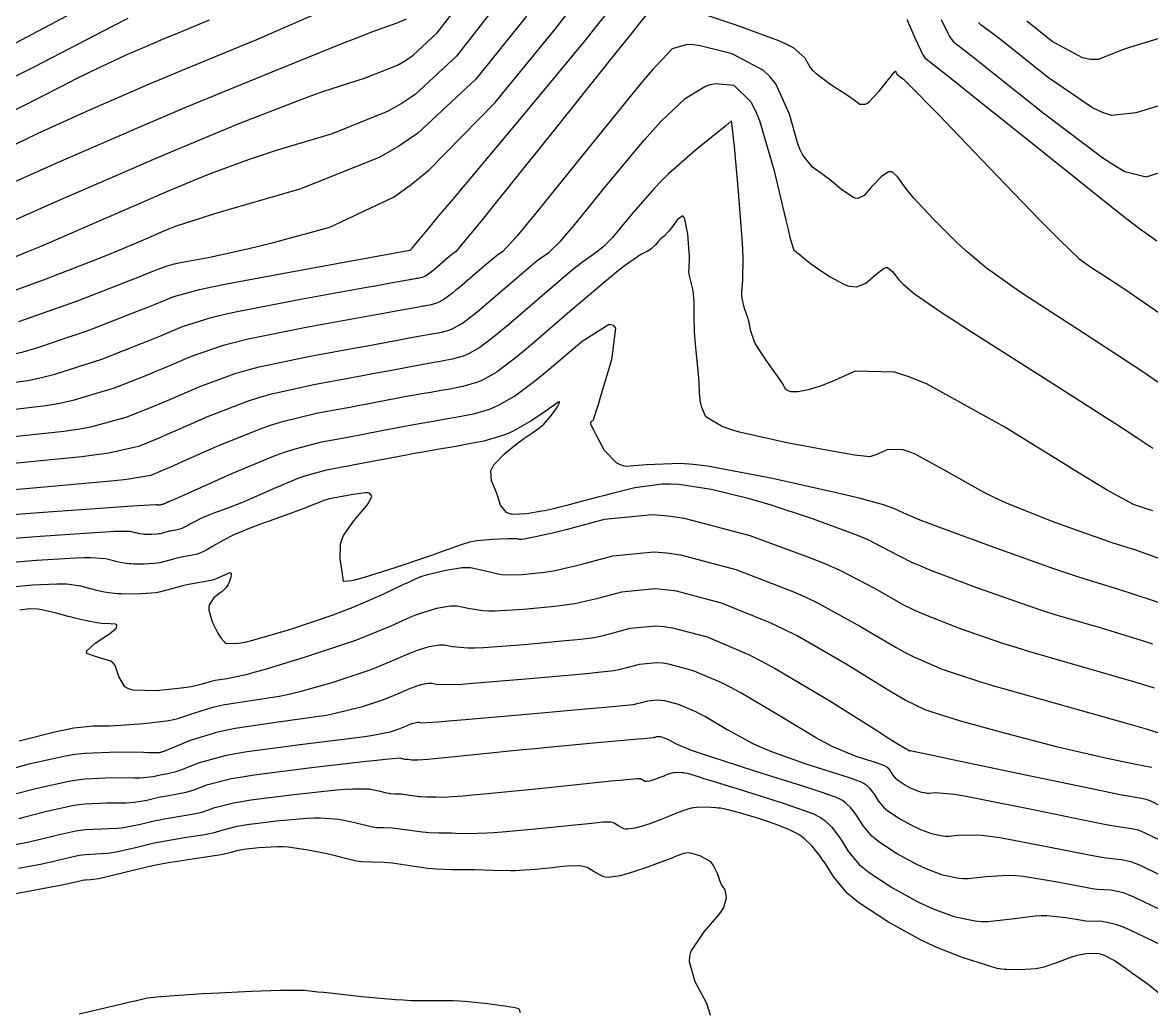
# Model space of a CAD drawing. Header units: metres. Extents: x 837476 to 838477, y 1189012 to 1191014.
# Drawn here: x 837728.9 to 837819.5, y 1190218.9 to 1190298.2 of the extents above; entities that cross this region are included whole.
import ezdxf

# ---------------------------------------------------------------- set-up
doc = ezdxf.new("R2010")
doc.units = ezdxf.units.M
doc.header["$LTSCALE"] = 0.3
doc.layers.add('COTAS 10', color=1, linetype='Continuous')
doc.layers.add('COTAS INT', color=252, linetype='Continuous')

msp = doc.modelspace()

# ---------------------------------------------------------------- linework, layer by layer
at = {"layer": 'COTAS 10'}
for points in [[(837725.296, 1190268.98), (837729.353, 1190269.531), (837730.444, 1190269.759), (837731.521, 1190270.021), (837735.296, 1190271.239), (837738.528, 1190272.514), (837739.264, 1190272.81), (837739.93, 1190273.082), (837741.759, 1190273.859), (837744.07, 1190274.572), (837745.041, 1190274.804), (837746.155, 1190275.05), (837751.37, 1190276.062), (837756.384, 1190276.966), (837757.37, 1190277.145), (837758.182, 1190277.292), (837759.664, 1190277.562), (837759.978, 1190277.622), (837760.054, 1190277.636), (837760.125, 1190277.649), (837760.341, 1190277.687), (837760.533, 1190277.719), (837760.589, 1190277.729), (837760.645, 1190277.74), (837760.858, 1190277.781), (837761.077, 1190277.844), (837761.138, 1190277.868), (837761.198, 1190277.896), (837761.414, 1190278.021), (837761.732, 1190278.263), (837761.857, 1190278.365), (837761.997, 1190278.482), (837762.634, 1190279.029), (837763.254, 1190279.559), (837763.384, 1190279.665), (837763.496, 1190279.753), (837763.748, 1190279.926), (837765.045, 1190281.462), (837765.815, 1190282.41), (837766.763, 1190283.584), (837771.672, 1190289.713), (837776.593, 1190295.874), (837777.548, 1190297.069), (837778.326, 1190298.043), (837779.666, 1190299.713)], [(837725.903, 1190281.338), (837731.449, 1190283.784), (837737.81, 1190286.562), (837739.453, 1190287.267), (837741.044, 1190287.942), (837746.364, 1190290.147), (837750.929, 1190291.931), (837752.045, 1190292.341), (837753.098, 1190292.715), (837756.364, 1190293.764), (837758.988, 1190294.815), (837759.635, 1190295.191), (837760.248, 1190295.604), (837762.177, 1190297.4), (837764.216, 1190300.038)], [(837727.497, 1190296.109), (837732.473, 1190298.76)], [(837782.855, 1190299.142), (837786.218, 1190298.027), (837789.55, 1190296.802), (837790.199, 1190296.506), (837790.73, 1190296.23), (837791.664, 1190295.392), (837792.083, 1190294.633), (837792.29, 1190294.407), (837792.537, 1190294.174), (837793.757, 1190293.273), (837795.012, 1190292.455), (837795.281, 1190292.274), (837795.516, 1190292.112), (837796.08, 1190291.691), (837796.526, 1190291.671), (837796.685, 1190291.761), (837796.861, 1190291.894), (837797.626, 1190292.721), (837798.34, 1190293.625), (837798.484, 1190293.806), (837798.603, 1190293.956), (837798.837, 1190294.249), (837798.903, 1190294.316), (837798.917, 1190294.325), (837798.928, 1190294.329), (837798.953, 1190294.309), (837798.969, 1190294.258), (837798.974, 1190294.243), (837798.98, 1190294.228), (837799.004, 1190294.171), (837799.027, 1190294.124), (837799.031, 1190294.115), (837799.035, 1190294.107), (837799.043, 1190294.095), (837799.125, 1190294.031), (837799.175, 1190293.99), (837799.238, 1190293.94), (837799.567, 1190293.677), (837800.866, 1190292.397), (837801.541, 1190291.706), (837802.353, 1190290.869), (837806.423, 1190286.63), (837810.548, 1190282.35), (837811.394, 1190281.487), (837812.112, 1190280.764), (837813.637, 1190279.318), (837814.612, 1190278.622), (837814.983, 1190278.373), (837815.397, 1190278.098), (837817.259, 1190276.902), (837820.516, 1190274.647)], [(837724.936, 1190258.521), (837730.622, 1190258.948), (837736.258, 1190259.358), (837737.338, 1190259.435), (837738.208, 1190259.496), (837739.617, 1190259.586), (837739.663, 1190259.574), (837739.676, 1190259.57), (837739.688, 1190259.567), (837739.73, 1190259.558), (837739.778, 1190259.551), (837739.794, 1190259.55), (837739.811, 1190259.549), (837739.882, 1190259.548), (837739.957, 1190259.553), (837739.976, 1190259.555), (837739.994, 1190259.558), (837740.055, 1190259.573), (837740.112, 1190259.589), (837740.128, 1190259.592), (837740.143, 1190259.596), (837740.198, 1190259.605), (837740.249, 1190259.616), (837740.262, 1190259.62), (837740.274, 1190259.624), (837740.315, 1190259.644), (837740.357, 1190259.669), (837740.385, 1190259.685), (837740.442, 1190259.716), (837740.506, 1190259.749), (837740.525, 1190259.758), (837740.544, 1190259.766), (837740.617, 1190259.796), (837740.701, 1190259.828), (837740.728, 1190259.838), (837740.757, 1190259.848), (837740.871, 1190259.889), (837741.69, 1190260.247), (837742.162, 1190260.457), (837742.742, 1190260.715), (837745.721, 1190262.048), (837749.059, 1190263.441), (837749.863, 1190263.737), (837750.617, 1190263.995), (837752.906, 1190264.6), (837754.876, 1190264.96), (837755.428, 1190265.063), (837755.983, 1190265.167), (837758.01, 1190265.555), (837759.869, 1190265.909), (837760.318, 1190265.991), (837760.739, 1190266.068), (837762.022, 1190266.29), (837763.159, 1190266.485), (837763.488, 1190266.544), (837763.823, 1190266.606), (837765.086, 1190266.848), (837766.384, 1190267.223), (837766.742, 1190267.368), (837767.099, 1190267.531), (837768.381, 1190268.271), (837769.991, 1190269.469), (837770.554, 1190269.92), (837771.168, 1190270.424), (837773.811, 1190272.678), (837775.983, 1190274.028), (837776.3, 1190273.962), (837776.495, 1190273.705), (837776.172, 1190271.189), (837775.261, 1190268.159), (837775.085, 1190267.578), (837774.942, 1190267.109), (837774.7, 1190266.345), (837774.673, 1190266.314), (837774.665, 1190266.306), (837774.657, 1190266.299), (837774.627, 1190266.278), (837774.59, 1190266.254), (837774.578, 1190266.245), (837774.565, 1190266.235), (837774.51, 1190266.191), (837774.476, 1190266.117), (837774.477, 1190266.088), (837774.481, 1190266.056), (837774.533, 1190265.909), (837774.743, 1190265.501), (837774.846, 1190265.305), (837774.97, 1190265.072), (837775.584, 1190263.926), (837776.556, 1190262.909), (837776.906, 1190262.756), (837777.291, 1190262.659), (837778.972, 1190262.775), (837781.682, 1190262.901), (837782.715, 1190262.811), (837783.87, 1190262.667), (837789.065, 1190261.694), (837794.073, 1190260.563), (837795.111, 1190260.318), (837795.997, 1190260.104), (837797.939, 1190259.58), (837798.772, 1190259.274), (837798.959, 1190259.198), (837799.128, 1190259.125), (837799.58, 1190258.893), (837800.891, 1190258.344), (837801.602, 1190258.072), (837802.463, 1190257.747), (837806.828, 1190256.141), (837811.614, 1190254.441), (837812.741, 1190254.058), (837813.783, 1190253.713), (837816.828, 1190252.782), (837819.444, 1190251.937), (837820.216, 1190251.647)], [(837728.667, 1190240.625), (837731.741, 1190241.393), (837732.423, 1190241.537), (837733.033, 1190241.652), (837734.625, 1190241.82), (837735.918, 1190241.832), (837736.338, 1190241.848), (837736.785, 1190241.87), (837738.625, 1190241.997), (837740.484, 1190242.227), (837740.943, 1190242.315), (837741.378, 1190242.413), (837742.749, 1190242.853), (837744.181, 1190243.313), (837744.654, 1190243.423), (837745.161, 1190243.527), (837747.271, 1190243.841), (837749.684, 1190244.226), (837750.382, 1190244.375), (837751.094, 1190244.541), (837753.772, 1190245.296), (837756.237, 1190246.113), (837756.813, 1190246.319), (837757.344, 1190246.516), (837758.876, 1190247.158), (837760.036, 1190247.67), (837760.332, 1190247.786), (837760.617, 1190247.891), (837761.552, 1190248.177), (837762.361, 1190248.307), (837762.566, 1190248.314), (837762.762, 1190248.307), (837763.403, 1190248.177), (837764.649, 1190248.075), (837765.226, 1190248.086), (837765.905, 1190248.114), (837769.195, 1190248.358), (837772.456, 1190248.66), (837773.115, 1190248.724), (837773.668, 1190248.78), (837774.788, 1190248.914), (837775.492, 1190249.076), (837775.783, 1190249.149), (837776.117, 1190249.235), (837777.669, 1190249.648), (837779.723, 1190249.843), (837780.373, 1190249.792), (837781.058, 1190249.695), (837783.823, 1190248.962), (837787.155, 1190247.547), (837788.197, 1190247.019), (837789.291, 1190246.432), (837793.674, 1190243.823), (837797.486, 1190241.41), (837798.22, 1190240.948), (837798.814, 1190240.575), (837799.799, 1190239.97), (837799.861, 1190239.95), (837799.873, 1190239.946), (837799.884, 1190239.943), (837799.905, 1190239.936), (837799.913, 1190239.932), (837799.915, 1190239.93), (837799.917, 1190239.929), (837799.923, 1190239.922), (837799.93, 1190239.914), (837799.932, 1190239.912), (837799.934, 1190239.909), (837799.94, 1190239.898), (837799.951, 1190239.885), (837799.961, 1190239.877), (837799.984, 1190239.862), (837800.01, 1190239.848), (837800.016, 1190239.845), (837800.023, 1190239.842), (837800.044, 1190239.834), (837800.066, 1190239.829), (837800.078, 1190239.829), (837800.102, 1190239.831), (837801.522, 1190239.54), (837802.408, 1190239.355), (837803.508, 1190239.125), (837809.263, 1190237.915), (837815.057, 1190236.709), (837816.181, 1190236.48), (837817.098, 1190236.298), (837818.675, 1190236.022), (837819.025, 1190235.95), (837819.168, 1190235.897), (837819.33, 1190235.829), (837820.084, 1190235.462)], [(837820.638, 1190219.904), (837819.211, 1190221.074), (837817.945, 1190221.957), (837817.638, 1190222.171), (837817.35, 1190222.372), (837816.465, 1190222.99), (837815.684, 1190223.401), (837815.461, 1190223.472), (837815.235, 1190223.524), (837814.394, 1190223.556), (837813.493, 1190223.392), (837813.23, 1190223.32), (837812.959, 1190223.236), (837811.931, 1190222.84), (837810.82, 1190222.464), (837810.497, 1190222.394), (837810.168, 1190222.338), (837808.925, 1190222.258), (837807.861, 1190222.282), (837807.645, 1190222.291), (837807.463, 1190222.303), (837807.091, 1190222.355), (837806.582, 1190222.525), (837806.314, 1190222.611), (837805.992, 1190222.714), (837804.37, 1190223.226), (837802.245, 1190224.04), (837801.605, 1190224.333), (837800.944, 1190224.655), (837798.368, 1190226.063), (837796.041, 1190227.591), (837795.535, 1190227.989), (837795.089, 1190228.375), (837793.982, 1190229.679), (837793.284, 1190230.809), (837793.096, 1190231.086), (837792.911, 1190231.347), (837792.266, 1190232.161), (837791.596, 1190232.8), (837791.397, 1190232.952), (837791.191, 1190233.093), (837790.396, 1190233.508), (837789.488, 1190233.858), (837789.21, 1190233.957), (837788.922, 1190234.058), (837787.785, 1190234.43), (837786.702, 1190234.762), (837786.447, 1190234.837), (837786.211, 1190234.904), (837785.519, 1190235.088), (837784.906, 1190235.205), (837784.72, 1190235.23), (837784.526, 1190235.252), (837783.764, 1190235.308), (837782.978, 1190235.282), (837782.769, 1190235.253), (837782.563, 1190235.213), (837781.85, 1190234.991), (837781.137, 1190234.702), (837780.932, 1190234.62), (837780.724, 1190234.537), (837779.942, 1190234.231), (837779.162, 1190233.946), (837778.954, 1190233.877), (837778.75, 1190233.811), (837778.045, 1190233.606), (837777.433, 1190233.523), (837777.289, 1190233.534), (837777.154, 1190233.56), (837776.759, 1190233.778), (837776.369, 1190234.018), (837776.238, 1190234.058), (837776.098, 1190234.087), (837775.507, 1190234.096), (837774.314, 1190233.974), (837773.794, 1190233.921), (837773.191, 1190233.858), (837770.328, 1190233.562), (837767.386, 1190233.287), (837766.734, 1190233.238), (837766.152, 1190233.201), (837764.639, 1190233.165), (837763.643, 1190233.196), (837763.388, 1190233.201), (837763.142, 1190233.205), (837762.328, 1190233.205), (837761.511, 1190233.232), (837761.264, 1190233.253), (837761.006, 1190233.28), (837760, 1190233.425), (837759.027, 1190233.569), (837758.79, 1190233.595), (837758.568, 1190233.615), (837757.887, 1190233.635), (837757.31, 1190233.652), (837757.154, 1190233.669), (837757, 1190233.691), (837756.457, 1190233.817), (837755.802, 1190233.99), (837755.577, 1190234.042), (837755.334, 1190234.096), (837754.299, 1190234.307), (837752.827, 1190234.424), (837752.308, 1190234.419), (837751.741, 1190234.398), (837749.291, 1190234.187), (837746.951, 1190233.884), (837746.454, 1190233.804), (837746.022, 1190233.727), (837745.004, 1190233.466), (837744.194, 1190233.222), (837743.893, 1190233.155), (837743.558, 1190233.088), (837742.069, 1190232.852), (837740.387, 1190232.582), (837739.93, 1190232.495), (837739.477, 1190232.402), (837737.871, 1190232.022), (837736.441, 1190231.691), (837736.097, 1190231.63), (837735.777, 1190231.581), (837734.814, 1190231.515), (837733.97, 1190231.478), (837733.725, 1190231.448), (837733.476, 1190231.41), (837732.538, 1190231.203), (837731.347, 1190230.916), (837730.938, 1190230.827), (837730.494, 1190230.734), (837728.608, 1190230.367)]]:
    msp.add_lwpolyline(points, dxfattribs=at)
at = {"layer": 'COTAS INT'}
for points in [[(837767.044, 1190299.792), (837763.733, 1190295.543), (837760.426, 1190292.464), (837759.375, 1190291.756), (837758.265, 1190291.112), (837753.766, 1190289.309), (837749.263, 1190287.956), (837748.149, 1190287.595), (837747.094, 1190287.24), (837743.766, 1190286.006), (837740.618, 1190284.701), (837739.676, 1190284.301), (837738.704, 1190283.884), (837734.939, 1190282.239), (837731.206, 1190280.617), (837730.254, 1190280.214), (837729.338, 1190279.831), (837726.323, 1190278.616)], [(837769.341, 1190298.747), (837765.288, 1190293.686), (837760.603, 1190289.324), (837759.114, 1190288.321), (837757.542, 1190287.409), (837751.169, 1190284.855), (837745.428, 1190283.197), (837744.253, 1190282.849), (837743.259, 1190282.548), (837741.169, 1190281.864), (837740.192, 1190281.459), (837739.9, 1190281.335), (837739.598, 1190281.205), (837738.429, 1190280.695), (837736.51, 1190279.895), (837735.734, 1190279.583), (837734.853, 1190279.232), (837730.791, 1190277.638), (837726.608, 1190276.121)], [(837727.909, 1190271.574), (837728.977, 1190271.83), (837730.077, 1190272.13), (837734.318, 1190273.576), (837738.06, 1190275.043), (837738.847, 1190275.355), (837739.524, 1190275.626), (837741.069, 1190276.267), (837743.111, 1190276.815), (837744.102, 1190277.028), (837745.278, 1190277.268), (837751.063, 1190278.354), (837759.995, 1190279.964), (837760, 1190279.965), (837760.002, 1190279.965), (837760.005, 1190279.966), (837760.008, 1190279.966), (837760.01, 1190279.967), (837760.013, 1190279.967), (837760.016, 1190279.968), (837760.018, 1190279.969), (837760.021, 1190279.971), (837760.026, 1190279.974), (837760.027, 1190279.976), (837760.03, 1190279.978), (837760.039, 1190279.986), (837760.048, 1190279.993), (837760.05, 1190279.995), (837760.052, 1190279.996), (837760.055, 1190279.999), (837760.075, 1190280.022), (837760.086, 1190280.036), (837760.1, 1190280.053), (837760.172, 1190280.144), (837761.51, 1190281.745), (837762.322, 1190282.715), (837763.325, 1190283.914), (837768.542, 1190290.144), (837773.986, 1190296.72), (837775.133, 1190298.137), (837776.124, 1190299.378)], [(837728.016, 1190288.318), (837729.086, 1190288.832), (837730.184, 1190289.351), (837734.391, 1190291.263), (837739.106, 1190293.306), (837740.526, 1190293.907), (837741.996, 1190294.522), (837747.714, 1190296.873), (837752.923, 1190299.131)], [(837728.633, 1190274.239), (837733.34, 1190275.913), (837737.593, 1190277.572), (837738.43, 1190277.9), (837739.119, 1190278.171), (837740.379, 1190278.675), (837741.109, 1190278.871), (837741.465, 1190278.947), (837741.886, 1190279.033), (837743.962, 1190279.423), (837746.964, 1190280.067), (837747.969, 1190280.313), (837749.05, 1190280.589), (837753.583, 1190281.829), (837758.674, 1190284.234), (837760.106, 1190285.244), (837761.549, 1190286.403), (837766.843, 1190291.829), (837771.637, 1190297.702), (837772.764, 1190299.142)], [(837722.143, 1190290.82), (837729.931, 1190294.708), (837736.196, 1190297.958), (837737.396, 1190298.581)], [(837726.094, 1190284.485), (837731.62, 1190286.949), (837738.272, 1190289.841), (837740.145, 1190290.638), (837742.032, 1190291.433), (837748.961, 1190294.289), (837754.764, 1190296.623), (837755.942, 1190297.088), (837756.933, 1190297.475), (837758.961, 1190298.218), (837759.711, 1190298.519)], [(837743.905, 1190298.417), (837741.01, 1190297.227), (837740.266, 1190296.916), (837739.548, 1190296.612), (837737.161, 1190295.578), (837734.274, 1190294.217), (837733.241, 1190293.706), (837732.106, 1190293.138), (837727.161, 1190290.605)], [(837799.849, 1190298.504), (837799.97, 1190298.188), (837800.487, 1190296.994), (837800.965, 1190295.998), (837801.061, 1190295.807), (837801.141, 1190295.653), (837801.297, 1190295.402), (837802.749, 1190294.262), (837803.646, 1190293.547), (837804.758, 1190292.659), (837810.563, 1190288.009), (837816.376, 1190283.375), (837817.494, 1190282.497), (837818.397, 1190281.794), (837819.882, 1190280.719)], [(837802.597, 1190298.485), (837803.136, 1190297.379), (837803.248, 1190297.166), (837803.343, 1190296.994), (837803.55, 1190296.709), (837804.736, 1190295.807), (837805.447, 1190295.245), (837806.325, 1190294.549), (837810.88, 1190290.907), (837815.562, 1190287.38), (837816.521, 1190286.756), (837817.332, 1190286.284), (837819.04, 1190285.852), (837819.986, 1190286.142)], [(837819.973, 1190291.529), (837818.199, 1190290.984), (837816.267, 1190290.774), (837815.547, 1190291.015), (837814.748, 1190291.385), (837811.197, 1190293.805), (837807.892, 1190296.438), (837807.248, 1190296.943), (837806.723, 1190297.351), (837805.804, 1190298.016), (837805.592, 1190298.235)], [(837819.961, 1190296.917), (837817.357, 1190296.117), (837815.201, 1190295.263), (837814.574, 1190295.273), (837813.934, 1190295.39), (837811.513, 1190296.703), (837809.459, 1190298.328)], [(837820.089, 1190269.294), (837818.769, 1190270.206), (837814.071, 1190273.3), (837810.045, 1190275.887), (837809.148, 1190276.481), (837808.346, 1190277.02), (837806.239, 1190278.524), (837804.68, 1190279.832), (837804.223, 1190280.248), (837803.756, 1190280.687), (837801.98, 1190282.466), (837800.419, 1190284.155), (837800.087, 1190284.537), (837799.799, 1190284.881), (837799.121, 1190285.816), (837798.675, 1190286.243), (837798.533, 1190286.266), (837798.384, 1190286.249), (837797.777, 1190285.847), (837797.17, 1190285.211), (837797.02, 1190285.047), (837796.878, 1190284.887), (837796.431, 1190284.354), (837795.911, 1190284.124), (837795.722, 1190284.156), (837795.515, 1190284.231), (837794.607, 1190284.845), (837793.62, 1190285.657), (837793.363, 1190285.855), (837793.113, 1190286.043), (837792.27, 1190286.627), (837791.504, 1190287.587), (837791.303, 1190288.013), (837791.107, 1190288.507), (837790.439, 1190290.868), (837789.345, 1190293.321), (837788.88, 1190293.873), (837788.346, 1190294.371), (837785.831, 1190295.708), (837783.285, 1190296.368), (837782.731, 1190296.438), (837782.242, 1190296.46), (837781.018, 1190296.132), (837779.44, 1190294.44), (837778.727, 1190293.601), (837777.894, 1190292.601), (837773.89, 1190287.654), (837769.99, 1190282.811), (837769.223, 1190281.877), (837768.591, 1190281.119), (837767.441, 1190279.853), (837766.941, 1190279.51), (837766.719, 1190279.334), (837766.461, 1190279.124), (837765.228, 1190278.072), (837763.964, 1190276.986), (837763.686, 1190276.755), (837763.439, 1190276.553), (837762.808, 1190276.071), (837762.378, 1190275.823), (837762.259, 1190275.768), (837762.139, 1190275.72), (837761.704, 1190275.594), (837761.281, 1190275.513), (837761.168, 1190275.492), (837761.058, 1190275.472), (837760.677, 1190275.407), (837760.248, 1190275.333), (837760.107, 1190275.307), (837759.956, 1190275.279), (837759.333, 1190275.161), (837757.743, 1190274.867), (837756.982, 1190274.728), (837756.082, 1190274.565), (837751.677, 1190273.77), (837747.031, 1190272.832), (837745.98, 1190272.579), (837745.03, 1190272.329), (837742.448, 1190271.45), (837740.335, 1190270.537), (837739.68, 1190270.265), (837738.996, 1190269.985), (837736.274, 1190268.903), (837732.965, 1190267.911), (837731.911, 1190267.688), (837730.797, 1190267.487), (837726.274, 1190266.945)], [(837727.252, 1190264.91), (837732.241, 1190265.443), (837733.378, 1190265.617), (837734.409, 1190265.802), (837737.252, 1190266.566), (837739.464, 1190267.455), (837740.097, 1190267.72), (837740.74, 1190267.992), (837743.138, 1190269.042), (837745.989, 1190270.086), (837746.918, 1190270.354), (837747.908, 1190270.614), (837751.985, 1190271.477), (837755.781, 1190272.164), (837756.594, 1190272.312), (837757.303, 1190272.442), (837759.002, 1190272.759), (837759.934, 1190272.937), (837760.159, 1190272.978), (837760.37, 1190273.017), (837761.013, 1190273.128), (837761.583, 1190273.226), (837761.748, 1190273.255), (837761.916, 1190273.286), (837762.549, 1190273.408), (837763.2, 1190273.595), (837763.379, 1190273.668), (837763.558, 1190273.75), (837764.201, 1190274.121), (837765.146, 1190274.842), (837765.515, 1190275.144), (837765.931, 1190275.491), (837767.823, 1190277.115), (837769.667, 1190278.689), (837770.053, 1190279.004), (837770.385, 1190279.267), (837771.134, 1190279.78), (837772.094, 1190280.721), (837772.559, 1190281.254), (837773.11, 1190281.904), (837775.82, 1190285.236), (837778.77, 1190288.79), (837779.472, 1190289.581), (837780.125, 1190290.288), (837782.068, 1190292.145), (837783.652, 1190293.107), (837784.077, 1190293.25), (837784.497, 1190293.339), (837785.965, 1190293.217), (837787.335, 1190291.876), (837787.692, 1190291.198), (837788.039, 1190290.386), (837789.214, 1190286.345), (837790.132, 1190282.381), (837790.317, 1190281.618), (837790.472, 1190281.001), (837790.783, 1190279.98), (837790.976, 1190279.835), (837791.056, 1190279.77), (837791.148, 1190279.694), (837791.58, 1190279.329), (837792.215, 1190278.835), (837792.436, 1190278.678), (837792.676, 1190278.511), (837793.703, 1190277.838), (837794.729, 1190277.267), (837794.969, 1190277.166), (837795.189, 1190277.09), (837795.821, 1190277.02), (837796.368, 1190277.235), (837796.533, 1190277.338), (837796.705, 1190277.461), (837797.378, 1190278.061), (837798.016, 1190278.53), (837798.166, 1190278.57), (837798.305, 1190278.57), (837798.71, 1190278.246), (837799.177, 1190277.624), (837799.355, 1190277.436), (837799.554, 1190277.241), (837800.448, 1190276.484), (837802.676, 1190274.957), (837803.716, 1190274.277), (837804.939, 1190273.485), (837810.883, 1190269.697), (837817.022, 1190265.765), (837818.368, 1190264.882), (837819.56, 1190264.089)], [(837819.586, 1190259.059), (837819.151, 1190259.194), (837818.992, 1190259.247), (837818.815, 1190259.308), (837818.036, 1190259.586), (837815.909, 1190260.732), (837814.882, 1190261.34), (837813.667, 1190262.074), (837807.696, 1190265.774), (837801.473, 1190269.214), (837800.098, 1190269.784), (837798.874, 1190270.188), (837795.712, 1190270.266), (837793.81, 1190269.425), (837793.38, 1190269.25), (837792.992, 1190269.1), (837791.941, 1190268.767), (837791.259, 1190268.641), (837791.104, 1190268.622), (837790.963, 1190268.61), (837790.576, 1190268.622), (837790.328, 1190268.69), (837790.276, 1190268.713), (837790.23, 1190268.738), (837790.123, 1190268.841), (837790.042, 1190268.987), (837790.013, 1190269.038), (837789.98, 1190269.093), (837789.838, 1190269.332), (837789.544, 1190269.773), (837789.416, 1190269.957), (837789.267, 1190270.166), (837788.561, 1190271.145), (837787.864, 1190272.203), (837787.721, 1190272.463), (837787.599, 1190272.709), (837787.34, 1190273.479), (837787.191, 1190274.168), (837787.139, 1190274.363), (837787.083, 1190274.56), (837786.839, 1190275.287), (837786.649, 1190276.09), (837786.626, 1190276.336), (837786.615, 1190276.591), (837786.683, 1190277.596), (837786.724, 1190279.334), (837786.697, 1190280.052), (837786.652, 1190280.872), (837786.352, 1190284.686), (837786.015, 1190288.282), (837785.948, 1190288.963), (837785.893, 1190289.509), (837785.786, 1190290.346), (837785.32, 1190289.95), (837785.037, 1190289.717), (837784.688, 1190289.432), (837782.872, 1190287.959), (837780.718, 1190286.063), (837780.156, 1190285.511), (837779.608, 1190284.948), (837777.751, 1190282.817), (837776.231, 1190280.998), (837775.896, 1190280.631), (837775.597, 1190280.324), (837774.827, 1190279.707), (837773.83, 1190279.023), (837773.388, 1190278.673), (837772.873, 1190278.254), (837770.418, 1190276.158), (837767.899, 1190273.995), (837767.345, 1190273.533), (837766.853, 1190273.131), (837765.594, 1190272.171), (837764.738, 1190271.677), (837764.5, 1190271.568), (837764.262, 1190271.471), (837763.395, 1190271.221), (837762.552, 1190271.059), (837762.328, 1190271.018), (837762.109, 1190270.979), (837761.349, 1190270.849), (837760.493, 1190270.7), (837760.212, 1190270.649), (837759.913, 1190270.594), (837758.671, 1190270.358), (837756.863, 1190270.017), (837756.205, 1190269.896), (837755.479, 1190269.763), (837752.292, 1190269.185), (837748.784, 1190268.395), (837747.857, 1190268.129), (837746.949, 1190267.842), (837743.827, 1190266.634), (837741.145, 1190265.448), (837740.514, 1190265.175), (837739.932, 1190264.926), (837738.23, 1190264.229), (837735.853, 1190263.693), (837734.845, 1190263.546), (837733.685, 1190263.4), (837728.23, 1190262.875)], [(837820.138, 1190255.228), (837818.207, 1190255.92), (837816.322, 1190256.506), (837815.631, 1190256.739), (837814.866, 1190257.002), (837811.489, 1190258.207), (837807.838, 1190259.68), (837806.901, 1190260.112), (837805.995, 1190260.555), (837802.989, 1190262.243), (837800.572, 1190263.579), (837800.038, 1190263.8), (837799.563, 1190263.957), (837798.335, 1190263.987), (837797.596, 1190263.661), (837797.429, 1190263.593), (837797.278, 1190263.534), (837796.87, 1190263.405), (837795.688, 1190263.533), (837795.049, 1190263.637), (837794.276, 1190263.77), (837790.357, 1190264.501), (837786.421, 1190265.387), (837785.637, 1190265.619), (837784.985, 1190265.845), (837783.732, 1190266.613), (837783.418, 1190267.349), (837783.358, 1190267.556), (837783.309, 1190267.763), (837783.229, 1190268.52), (837783.191, 1190269.417), (837783.169, 1190269.713), (837783.141, 1190270.029), (837782.998, 1190271.342), (837782.859, 1190272.728), (837782.834, 1190273.091), (837782.815, 1190273.444), (837782.792, 1190274.643), (837782.787, 1190275.656), (837782.779, 1190275.891), (837782.768, 1190276.107), (837782.701, 1190276.727), (837782.612, 1190277.178), (837782.586, 1190277.288), (837782.56, 1190277.392), (837782.46, 1190277.712), (837782.388, 1190278.015), (837782.379, 1190278.108), (837782.375, 1190278.204), (837782.401, 1190278.583), (837782.416, 1190279.238), (837782.406, 1190279.509), (837782.389, 1190279.818), (837782.276, 1190281.256), (837782.054, 1190282.464), (837781.97, 1190282.629), (837781.875, 1190282.72), (837781.446, 1190282.435), (837780.985, 1190281.768), (837780.87, 1190281.619), (837780.76, 1190281.484), (837780.407, 1190281.127), (837780.102, 1190280.859), (837780.022, 1190280.781), (837779.944, 1190280.701), (837779.681, 1190280.399), (837779.352, 1190280.092), (837779.232, 1190280.008), (837779.1, 1190279.926), (837778.52, 1190279.634), (837777.274, 1190278.78), (837776.722, 1190278.343), (837776.08, 1190277.819), (837773.013, 1190275.201), (837769.866, 1190272.5), (837769.174, 1190271.923), (837768.56, 1190271.42), (837766.988, 1190270.221), (837765.919, 1190269.604), (837765.621, 1190269.468), (837765.323, 1190269.347), (837764.241, 1190269.034), (837763.188, 1190268.833), (837762.908, 1190268.781), (837762.634, 1190268.732), (837761.685, 1190268.569), (837760.616, 1190268.384), (837760.265, 1190268.32), (837759.891, 1190268.251), (837758.341, 1190267.956), (837756.423, 1190267.592), (837755.817, 1190267.479), (837755.178, 1190267.362), (837752.599, 1190266.892), (837749.661, 1190266.177), (837748.796, 1190265.904), (837747.909, 1190265.599), (837744.517, 1190264.226), (837741.551, 1190262.903), (837740.931, 1190262.63), (837740.399, 1190262.397), (837739.208, 1190261.893), (837737.297, 1190261.584), (837736.312, 1190261.475), (837735.129, 1190261.356), (837729.208, 1190260.84), (837723.403, 1190260.369)], [(837819.573, 1190248.366), (837818.751, 1190248.647), (837815.448, 1190249.644), (837811.746, 1190250.737), (837810.672, 1190251.079), (837809.578, 1190251.439), (837805.448, 1190252.88), (837801.776, 1190254.282), (837800.969, 1190254.617), (837800.254, 1190254.928), (837798.428, 1190255.86), (837796.739, 1190256.729), (837796.109, 1190257), (837795.408, 1190257.286), (837792.293, 1190258.428), (837788.877, 1190259.538), (837787.986, 1190259.803), (837787.12, 1190260.049), (837784.191, 1190260.783), (837781.561, 1190261.176), (837780.883, 1190261.206), (837780.227, 1190261.203), (837778.037, 1190260.909), (837776.117, 1190260.422), (837775.631, 1190260.298), (837775.165, 1190260.177), (837773.645, 1190259.78), (837772.473, 1190259.469), (837772.227, 1190259.404), (837772.014, 1190259.348), (837771.527, 1190259.222), (837771.034, 1190259.119), (837770.818, 1190259.079), (837770.566, 1190259.033), (837769.371, 1190258.823), (837768.184, 1190258.78), (837767.939, 1190258.84), (837767.73, 1190258.93), (837767.273, 1190259.515), (837767.027, 1190260.295), (837766.95, 1190260.508), (837766.87, 1190260.72), (837766.546, 1190261.476), (837766.496, 1190262.267), (837766.587, 1190262.501), (837766.724, 1190262.742), (837767.599, 1190263.666), (837768.657, 1190264.51), (837768.909, 1190264.701), (837769.144, 1190264.872), (837769.846, 1190265.336), (837770.419, 1190265.739), (837770.572, 1190265.872), (837770.723, 1190266.016), (837771.249, 1190266.613), (837771.671, 1190267.18), (837771.756, 1190267.303), (837771.827, 1190267.412), (837771.97, 1190267.685), (837771.985, 1190267.805), (837771.976, 1190267.817), (837771.961, 1190267.82), (837771.858, 1190267.756), (837771.452, 1190267.461), (837771.246, 1190267.319), (837771, 1190267.15), (837769.775, 1190266.321), (837768.279, 1190265.458), (837767.863, 1190265.268), (837767.446, 1190265.098), (837765.932, 1190264.661), (837764.459, 1190264.379), (837764.068, 1190264.307), (837763.684, 1190264.238), (837762.358, 1190264.011), (837760.862, 1190263.752), (837760.371, 1190263.663), (837759.847, 1190263.566), (837757.679, 1190263.153), (837755.543, 1190262.743), (837755.04, 1190262.647), (837754.575, 1190262.559), (837753.213, 1190262.307), (837751.908, 1190261.962), (837751.479, 1190261.816), (837751.02, 1190261.647), (837749.118, 1190260.853), (837747.282, 1190260.044), (837746.865, 1190259.867), (837746.488, 1190259.709), (837745.454, 1190259.304), (837744.738, 1190259.048), (837744.561, 1190258.984), (837744.393, 1190258.922), (837743.862, 1190258.723), (837743.408, 1190258.536), (837743.288, 1190258.483), (837743.17, 1190258.428), (837742.767, 1190258.222), (837742.411, 1190258.025), (837742.322, 1190257.974), (837742.238, 1190257.927), (837741.973, 1190257.771), (837741.717, 1190257.647), (837741.639, 1190257.619), (837741.557, 1190257.594), (837741.238, 1190257.528), (837740.895, 1190257.468), (837740.799, 1190257.447), (837740.702, 1190257.424), (837740.348, 1190257.323), (837739.964, 1190257.231), (837739.848, 1190257.213), (837739.728, 1190257.197), (837739.263, 1190257.169), (837738.819, 1190257.174), (837738.712, 1190257.179), (837738.612, 1190257.187), (837738.31, 1190257.23), (837738.046, 1190257.291), (837737.97, 1190257.31), (837737.892, 1190257.329), (837737.6, 1190257.408), (837736.304, 1190257.398), (837735.592, 1190257.362), (837734.728, 1190257.312), (837730.337, 1190257.011), (837725.881, 1190256.662)], [(837819.702, 1190244.832), (837818.93, 1190245.084), (837818.058, 1190245.356), (837809.71, 1190247.761), (837808.603, 1190248.1), (837807.541, 1190248.436), (837804.069, 1190249.619), (837801.089, 1190250.817), (837800.336, 1190251.162), (837799.616, 1190251.513), (837797.277, 1190252.827), (837794.446, 1190254.299), (837793.415, 1190254.749), (837792.278, 1190255.217), (837787.277, 1190257.06), (837782.013, 1190258.455), (837780.71, 1190258.64), (837779.473, 1190258.738), (837775.563, 1190258.366), (837772.608, 1190257.579), (837771.973, 1190257.416), (837771.418, 1190257.277), (837770.079, 1190256.969), (837769.401, 1190256.845), (837769.265, 1190256.82), (837769.149, 1190256.8), (837768.917, 1190256.764), (837768.821, 1190256.766), (837768.792, 1190256.77), (837768.762, 1190256.776), (837768.648, 1190256.809), (837768.269, 1190256.83), (837768.073, 1190256.827), (837767.837, 1190256.821), (837766.656, 1190256.77), (837765.364, 1190256.652), (837765.059, 1190256.604), (837764.776, 1190256.549), (837763.943, 1190256.298), (837762.75, 1190255.848), (837762.24, 1190255.668), (837761.652, 1190255.465), (837758.879, 1190254.531), (837756.239, 1190253.695), (837755.735, 1190253.553), (837755.329, 1190253.449), (837754.68, 1190253.398), (837754.63, 1190253.798), (837754.602, 1190253.979), (837754.568, 1190254.19), (837754.392, 1190255.204), (837754.43, 1190256.413), (837754.531, 1190256.746), (837754.671, 1190257.078), (837755.502, 1190258.274), (837756.386, 1190259.301), (837756.559, 1190259.527), (837756.701, 1190259.727), (837756.956, 1190260.242), (837756.756, 1190260.476), (837756.611, 1190260.501), (837756.428, 1190260.507), (837755.445, 1190260.383), (837754.399, 1190260.181), (837754.176, 1190260.138), (837753.981, 1190260.101), (837753.52, 1190260.015), (837753.2, 1190259.93), (837753.095, 1190259.894), (837752.982, 1190259.853), (837752.516, 1190259.658), (837751.823, 1190259.374), (837751.568, 1190259.277), (837751.286, 1190259.171), (837750.038, 1190258.719), (837748.72, 1190258.248), (837748.394, 1190258.129), (837748.085, 1190258.016), (837747.108, 1190257.65), (837746.272, 1190257.307), (837746.051, 1190257.208), (837745.835, 1190257.107), (837745.093, 1190256.729), (837744.436, 1190256.364), (837744.274, 1190256.272), (837744.119, 1190256.184), (837743.631, 1190255.897), (837743.159, 1190255.669), (837743.015, 1190255.618), (837742.866, 1190255.572), (837742.279, 1190255.451), (837741.647, 1190255.34), (837741.47, 1190255.301), (837741.292, 1190255.258), (837740.64, 1190255.074), (837739.933, 1190254.904), (837739.72, 1190254.87), (837739.5, 1190254.842), (837738.645, 1190254.79), (837737.826, 1190254.798), (837737.629, 1190254.809), (837737.445, 1190254.823), (837736.891, 1190254.902), (837736.405, 1190255.014), (837736.264, 1190255.049), (837736.121, 1190255.085), (837735.584, 1190255.229), (837734.399, 1190255.3), (837733.847, 1190255.289), (837733.199, 1190255.266), (837730.051, 1190255.073), (837726.826, 1190254.804)], [(837727.771, 1190252.945), (837729.765, 1190253.136), (837731.67, 1190253.22), (837732.102, 1190253.216), (837732.494, 1190253.201), (837733.568, 1190253.051), (837734.35, 1190252.841), (837734.558, 1190252.788), (837734.763, 1190252.737), (837735.471, 1190252.574), (837736.279, 1190252.458), (837736.546, 1190252.438), (837736.833, 1190252.423), (837738.026, 1190252.411), (837739.272, 1190252.487), (837739.593, 1190252.528), (837739.902, 1190252.577), (837740.932, 1190252.825), (837741.882, 1190253.093), (837742.141, 1190253.156), (837742.399, 1190253.212), (837743.319, 1190253.374), (837744.154, 1190253.538), (837744.359, 1190253.597), (837744.553, 1190253.662), (837745.156, 1190253.943), (837745.553, 1190254.109), (837745.616, 1190254.1), (837745.659, 1190254.068), (837745.646, 1190253.756), (837745.497, 1190253.342), (837745.455, 1190253.246), (837745.411, 1190253.158), (837745.249, 1190252.906), (837745, 1190252.658), (837744.902, 1190252.573), (837744.791, 1190252.48), (837744.283, 1190252.082), (837743.903, 1190251.516), (837743.871, 1190251.317), (837743.872, 1190251.099), (837744.143, 1190250.159), (837744.601, 1190249.25), (837744.721, 1190249.052), (837744.837, 1190248.877), (837745.23, 1190248.438), (837746.257, 1190248.439), (837746.773, 1190248.541), (837747.389, 1190248.687), (837750.452, 1190249.585), (837753.849, 1190250.736), (837754.677, 1190251.042), (837755.456, 1190251.343), (837757.86, 1190252.382), (837759.562, 1190253.198), (837759.898, 1190253.357), (837760.176, 1190253.488), (837760.69, 1190253.719), (837760.815, 1190253.763), (837760.847, 1190253.775), (837760.878, 1190253.787), (837760.983, 1190253.829), (837761.332, 1190253.93), (837761.518, 1190253.979), (837761.742, 1190254.036), (837762.871, 1190254.319), (837764.182, 1190254.521), (837764.521, 1190254.528), (837764.848, 1190254.513), (837765.943, 1190254.28), (837767.037, 1190254.004), (837767.364, 1190253.962), (837767.702, 1190253.935), (837769.009, 1190253.962), (837770.252, 1190254.087), (837770.548, 1190254.122), (837770.824, 1190254.157), (837771.648, 1190254.284), (837772.776, 1190254.543), (837773.243, 1190254.66), (837773.777, 1190254.798), (837776.265, 1190255.46), (837779.557, 1190255.773), (837780.598, 1190255.69), (837781.695, 1190255.535), (837786.126, 1190254.361), (837790.578, 1190252.655), (837791.688, 1190252.164), (837792.746, 1190251.665), (837796.126, 1190249.794), (837798.978, 1190248.097), (837799.704, 1190247.707), (837800.402, 1190247.352), (837802.69, 1190246.359), (837805.505, 1190245.433), (837806.534, 1190245.121), (837807.673, 1190244.784), (837812.69, 1190243.367), (837817.364, 1190242.066), (837818.287, 1190241.803), (837819.049, 1190241.582), (837820.459, 1190241.136)], [(837819.495, 1190238.485), (837818.872, 1190238.595), (837818.509, 1190238.667), (837818.063, 1190238.758), (837815.764, 1190239.237), (837812.752, 1190239.918), (837811.857, 1190240.137), (837810.934, 1190240.368), (837807.381, 1190241.31), (837804.182, 1190242.209), (837803.483, 1190242.412), (837802.865, 1190242.596), (837801.31, 1190243.098), (837799.714, 1190243.887), (837799.071, 1190244.252), (837798.34, 1190244.681), (837794.974, 1190246.761), (837791.046, 1190249.031), (837789.961, 1190249.58), (837788.878, 1190250.094), (837784.974, 1190251.661), (837781.376, 1190252.615), (837780.485, 1190252.741), (837779.64, 1190252.808), (837776.967, 1190252.554), (837774.947, 1190252.016), (837774.513, 1190251.905), (837774.134, 1190251.809), (837773.218, 1190251.599), (837772.246, 1190251.468), (837771.831, 1190251.423), (837771.354, 1190251.373), (837769.102, 1190251.16), (837766.803, 1190251.025), (837766.295, 1190251.024), (837765.843, 1190251.04), (837764.673, 1190251.229), (837763.793, 1190251.407), (837763.523, 1190251.416), (837763.242, 1190251.407), (837762.131, 1190251.228), (837760.847, 1190250.835), (837760.456, 1190250.691), (837760.05, 1190250.532), (837758.457, 1190249.828), (837756.352, 1190248.948), (837755.624, 1190248.676), (837754.833, 1190248.393), (837751.449, 1190247.272), (837748.197, 1190246.285), (837747.489, 1190246.087), (837746.865, 1190245.921), (837745.304, 1190245.592), (837744.383, 1190245.455), (837744.162, 1190245.41), (837743.955, 1190245.362), (837743.33, 1190245.161), (837742.447, 1190244.946), (837742.078, 1190244.889), (837741.654, 1190244.832), (837739.674, 1190244.637), (837737.792, 1190244.695), (837737.429, 1190244.799), (837737.136, 1190244.94), (837736.653, 1190245.768), (837736.372, 1190246.662), (837736.207, 1190246.846), (837736.004, 1190247.003), (837734.952, 1190247.338), (837734.13, 1190247.602), (837734.071, 1190247.713), (837734.086, 1190247.841), (837734.746, 1190248.443), (837735.701, 1190249.067), (837735.901, 1190249.208), (837736.072, 1190249.336), (837736.458, 1190249.686), (837736.505, 1190249.895), (837736.463, 1190249.934), (837736.397, 1190249.965), (837735.958, 1190250.009), (837735.304, 1190250.039), (837735.102, 1190250.062), (837734.89, 1190250.091), (837734.051, 1190250.246), (837733.121, 1190250.46), (837732.852, 1190250.527), (837732.579, 1190250.596), (837731.551, 1190250.873), (837730.589, 1190251.103), (837730.357, 1190251.143), (837730.14, 1190251.173), (837729.48, 1190251.198), (837728.717, 1190251.087)], [(837820.136, 1190232.652), (837818.916, 1190233.246), (837818.652, 1190233.356), (837818.421, 1190233.442), (837817.854, 1190233.559), (837816.448, 1190233.764), (837815.688, 1190233.907), (837814.766, 1190234.087), (837810.098, 1190235.048), (837805.4, 1190235.997), (837804.459, 1190236.169), (837803.674, 1190236.303), (837802.142, 1190236.458), (837801.644, 1190236.405), (837801.512, 1190236.406), (837801.382, 1190236.415), (837800.934, 1190236.504), (837800.476, 1190236.679), (837800.34, 1190236.74), (837800.2, 1190236.808), (837799.661, 1190237.102), (837799.177, 1190237.42), (837799.072, 1190237.503), (837798.979, 1190237.583), (837798.749, 1190237.854), (837798.604, 1190238.089), (837798.565, 1190238.147), (837798.526, 1190238.201), (837798.392, 1190238.37), (837798.253, 1190238.503), (837798.211, 1190238.535), (837798.168, 1190238.564), (837798.003, 1190238.65), (837797.556, 1190238.804), (837797.335, 1190238.876), (837797.073, 1190238.96), (837795.775, 1190239.371), (837793.865, 1190240.177), (837793.217, 1190240.51), (837792.517, 1190240.892), (837789.556, 1190242.671), (837786.493, 1190244.495), (837785.728, 1190244.905), (837785, 1190245.274), (837782.671, 1190246.263), (837780.739, 1190246.774), (837780.261, 1190246.842), (837779.807, 1190246.878), (837778.371, 1190246.742), (837777.286, 1190246.453), (837777.053, 1190246.393), (837776.85, 1190246.342), (837776.358, 1190246.229), (837775.091, 1190246.092), (837774.398, 1190246.025), (837773.558, 1190245.946), (837769.288, 1190245.556), (837765.006, 1190245.204), (837764.157, 1190245.148), (837763.454, 1190245.111), (837762.133, 1190245.126), (837761.732, 1190245.207), (837761.608, 1190245.211), (837761.48, 1190245.207), (837760.973, 1190245.126), (837760.387, 1190244.947), (837760.208, 1190244.881), (837760.023, 1190244.808), (837759.296, 1190244.487), (837758.335, 1190244.085), (837758.002, 1190243.961), (837757.641, 1190243.832), (837756.096, 1190243.32), (837753.99, 1190242.798), (837753.275, 1190242.663), (837752.503, 1190242.531), (837749.237, 1190242.089), (837745.973, 1190241.612), (837745.201, 1190241.459), (837744.487, 1190241.297), (837742.385, 1190240.635), (837740.981, 1190240.052), (837740.707, 1190239.94), (837740.483, 1190239.85), (837740.087, 1190239.7), (837740.016, 1190239.689), (837739.997, 1190239.685), (837739.978, 1190239.682), (837739.911, 1190239.666), (837739.358, 1190239.663), (837739.033, 1190239.667), (837738.634, 1190239.674), (837736.571, 1190239.716), (837733.926, 1190239.601), (837733.16, 1190239.509), (837732.38, 1190239.39), (837729.441, 1190238.741), (837726.889, 1190238.059)], [(837728.003, 1190236.274), (837730.216, 1190236.856), (837732.654, 1190237.395), (837733.302, 1190237.494), (837733.937, 1190237.57), (837736.131, 1190237.666), (837737.92, 1190237.651), (837738.299, 1190237.658), (837738.629, 1190237.67), (837739.401, 1190237.755), (837739.853, 1190237.862), (837739.98, 1190237.888), (837740.109, 1190237.912), (837740.582, 1190237.988), (837741.251, 1190238.159), (837741.503, 1190238.244), (837741.784, 1190238.345), (837743.04, 1190238.843), (837745.17, 1190239.439), (837746.003, 1190239.601), (837746.94, 1190239.763), (837751.204, 1190240.337), (837755.322, 1190240.836), (837756.168, 1190240.951), (837756.887, 1190241.055), (837758.42, 1190241.344), (837759.045, 1190241.551), (837759.191, 1190241.603), (837759.326, 1190241.653), (837759.715, 1190241.816), (837760.009, 1190241.946), (837760.084, 1190241.976), (837760.156, 1190242.002), (837760.394, 1190242.075), (837760.599, 1190242.108), (837760.651, 1190242.109), (837760.701, 1190242.108), (837760.864, 1190242.075), (837762.26, 1190242.146), (837763.088, 1190242.21), (837764.107, 1190242.294), (837769.381, 1190242.755), (837774.66, 1190243.233), (837775.682, 1190243.326), (837776.513, 1190243.404), (837777.928, 1190243.544), (837778.208, 1190243.608), (837778.324, 1190243.638), (837778.456, 1190243.672), (837779.073, 1190243.836), (837779.89, 1190243.914), (837780.148, 1190243.893), (837780.421, 1190243.854), (837781.52, 1190243.563), (837782.845, 1190243), (837783.259, 1190242.791), (837783.694, 1190242.557), (837785.437, 1190241.52), (837787.547, 1190240.374), (837788.214, 1190240.073), (837788.916, 1190239.778), (837791.751, 1190238.771), (837794.285, 1190237.97), (837794.797, 1190237.805), (837795.228, 1190237.665), (837796.101, 1190237.364), (837796.424, 1190237.196), (837796.507, 1190237.139), (837796.589, 1190237.077), (837796.86, 1190236.818), (837797.122, 1190236.487), (837797.197, 1190236.381), (837797.274, 1190236.269), (837797.557, 1190235.81), (837798.007, 1190235.281), (837798.187, 1190235.124), (837798.393, 1190234.963), (837799.338, 1190234.343), (837800.391, 1190233.768), (837800.664, 1190233.636), (837800.93, 1190233.515), (837801.824, 1190233.175), (837802.698, 1190233), (837802.951, 1190232.984), (837803.209, 1190232.981), (837804.181, 1190233.085), (837805.827, 1190233.065), (837806.51, 1190232.983), (837807.291, 1190232.869), (837810.933, 1190232.181), (837814.476, 1190231.466), (837815.194, 1190231.334), (837815.798, 1190231.23), (837817.034, 1190231.095), (837817.817, 1190230.934), (837818.137, 1190230.815), (837818.501, 1190230.663), (837820.188, 1190229.842)], [(837820.24, 1190227.032), (837818.087, 1190228.08), (837817.622, 1190228.274), (837817.213, 1190228.427), (837816.213, 1190228.632), (837815.149, 1190228.697), (837814.7, 1190228.761), (837814.185, 1190228.845), (837811.768, 1190229.315), (837809.183, 1190229.741), (837808.561, 1190229.797), (837807.98, 1190229.827), (837806.221, 1190229.712), (837804.775, 1190229.557), (837804.391, 1190229.561), (837804.014, 1190229.586), (837802.714, 1190229.846), (837801.383, 1190230.352), (837800.988, 1190230.532), (837800.581, 1190230.729), (837799.014, 1190231.583), (837797.609, 1190232.506), (837797.303, 1190232.746), (837797.034, 1190232.979), (837796.365, 1190233.766), (837795.944, 1190234.449), (837795.83, 1190234.616), (837795.719, 1190234.774), (837795.329, 1190235.265), (837794.924, 1190235.652), (837794.804, 1190235.743), (837794.68, 1190235.828), (837794.2, 1190236.079), (837792.9, 1190236.526), (837792.26, 1190236.734), (837791.497, 1190236.98), (837787.727, 1190238.172), (837783.968, 1190239.38), (837783.211, 1190239.635), (837782.578, 1190239.856), (837781.318, 1190240.368), (837780.896, 1190240.62), (837780.79, 1190240.677), (837780.69, 1190240.727), (837780.368, 1190240.864), (837780.102, 1190240.934), (837780.036, 1190240.944), (837779.973, 1190240.949), (837779.775, 1190240.93), (837779.626, 1190240.89), (837779.594, 1190240.882), (837779.565, 1190240.875), (837779.498, 1190240.859), (837778.74, 1190240.788), (837778.277, 1190240.746), (837777.705, 1190240.694), (837774.722, 1190240.425), (837771.045, 1190240.084), (837770.034, 1190239.987), (837769.026, 1190239.889), (837765.413, 1190239.525), (837762.495, 1190239.227), (837761.926, 1190239.171), (837761.46, 1190239.126), (837760.64, 1190239.057), (837760.503, 1190239.062), (837760.467, 1190239.062), (837760.433, 1190239.063), (837760.321, 1190239.063), (837760.208, 1190239.066), (837760.174, 1190239.069), (837760.139, 1190239.073), (837760, 1190239.093), (837759.866, 1190239.113), (837759.833, 1190239.117), (837759.803, 1190239.119), (837759.709, 1190239.122), (837759.629, 1190239.124), (837759.607, 1190239.127), (837759.586, 1190239.13), (837759.511, 1190239.147), (837759.421, 1190239.171), (837759.39, 1190239.178), (837759.356, 1190239.186), (837759.214, 1190239.215), (837758.025, 1190239.118), (837757.332, 1190239.046), (837756.481, 1190238.955), (837752.093, 1190238.462), (837747.509, 1190237.868), (837746.535, 1190237.713), (837745.688, 1190237.562), (837743.695, 1190237.051), (837742.587, 1190236.637), (837742.3, 1190236.548), (837742.02, 1190236.469), (837741.078, 1190236.276), (837740.202, 1190236.135), (837739.964, 1190236.09), (837739.727, 1190236.042), (837738.891, 1190235.844), (837737.899, 1190235.677), (837737.565, 1190235.648), (837737.206, 1190235.627), (837735.692, 1190235.615), (837733.948, 1190235.54), (837733.443, 1190235.478), (837732.928, 1190235.4), (837730.99, 1190234.972), (837729.118, 1190234.488), (837728.645, 1190234.374)], [(837727.664, 1190232.164), (837729.343, 1190232.501), (837729.791, 1190232.6), (837730.232, 1190232.702), (837731.764, 1190233.088), (837733.202, 1190233.405), (837733.584, 1190233.463), (837733.959, 1190233.509), (837735.253, 1190233.565), (837736.492, 1190233.604), (837736.831, 1190233.639), (837737.17, 1190233.684), (837738.381, 1190233.933), (837739.602, 1190234.222), (837739.947, 1190234.292), (837740.294, 1190234.359), (837741.573, 1190234.564), (837742.789, 1190234.779), (837743.096, 1190234.851), (837743.391, 1190234.929), (837744.349, 1190235.259), (837745.855, 1190235.645), (837746.494, 1190235.759), (837747.23, 1190235.876), (837750.692, 1190236.324), (837754.111, 1190236.676), (837754.82, 1190236.732), (837755.426, 1190236.771), (837756.756, 1190236.761), (837757.345, 1190236.641), (837757.484, 1190236.61), (837757.611, 1190236.581), (837757.984, 1190236.482), (837758.293, 1190236.41), (837758.381, 1190236.398), (837758.47, 1190236.388), (837758.798, 1190236.379), (837759.186, 1190236.367), (837759.312, 1190236.356), (837759.446, 1190236.341), (837760, 1190236.259), (837760.573, 1190236.176), (837760.719, 1190236.161), (837760.86, 1190236.149), (837761.325, 1190236.134), (837761.788, 1190236.134), (837761.928, 1190236.132), (837762.073, 1190236.129), (837762.639, 1190236.111), (837764.229, 1190236.207), (837765.018, 1190236.276), (837765.96, 1190236.363), (837770.624, 1190236.829), (837776.123, 1190237.398), (837776.861, 1190237.474), (837778.181, 1190237.61), (837778.42, 1190237.607), (837778.477, 1190237.595), (837778.53, 1190237.579), (837778.688, 1190237.482), (837778.848, 1190237.393), (837778.902, 1190237.383), (837778.961, 1190237.378), (837779.209, 1190237.412), (837779.494, 1190237.495), (837779.577, 1190237.521), (837779.661, 1190237.55), (837779.976, 1190237.665), (837780.293, 1190237.789), (837780.377, 1190237.822), (837780.46, 1190237.855), (837780.749, 1190237.973), (837781.037, 1190238.063), (837781.121, 1190238.078), (837781.205, 1190238.09), (837781.524, 1190238.101), (837781.832, 1190238.078), (837781.91, 1190238.069), (837781.986, 1190238.059), (837782.234, 1190238.012), (837783.102, 1190237.753), (837783.568, 1190237.609), (837784.132, 1190237.435), (837786.984, 1190236.543), (837789.923, 1190235.608), (837790.542, 1190235.406), (837791.076, 1190235.229), (837792.298, 1190234.793), (837792.935, 1190234.46), (837793.1, 1190234.348), (837793.26, 1190234.226), (837793.797, 1190233.713), (837794.315, 1190233.06), (837794.463, 1190232.851), (837794.614, 1190232.629), (837795.174, 1190231.723), (837796.062, 1190230.677), (837796.419, 1190230.367), (837796.825, 1190230.048), (837798.691, 1190228.823), (837800.772, 1190227.689), (837801.312, 1190227.427), (837801.837, 1190227.189), (837803.603, 1190226.517), (837805.33, 1190226.171), (837805.831, 1190226.139), (837806.34, 1190226.133), (837808.261, 1190226.339), (837810.133, 1190226.59), (837810.612, 1190226.612), (837811.074, 1190226.613), (837812.603, 1190226.448), (837813.894, 1190226.223), (837814.206, 1190226.187), (837814.499, 1190226.163), (837815.392, 1190226.169), (837816.61, 1190225.919), (837817.106, 1190225.733), (837817.672, 1190225.497), (837820.292, 1190224.222)], [(837784.114, 1190218.592), (837783.893, 1190219.321), (837783.77, 1190219.598), (837783.621, 1190219.908), (837782.861, 1190221.299), (837782.404, 1190222.89), (837782.446, 1190223.325), (837782.561, 1190223.757), (837783.584, 1190225.301), (837784.775, 1190226.65), (837784.995, 1190226.96), (837785.168, 1190227.243), (837785.397, 1190228.032), (837785.307, 1190228.534), (837785.279, 1190228.636), (837785.249, 1190228.721), (837785.13, 1190228.893), (837784.98, 1190229.099), (837784.931, 1190229.205), (837784.878, 1190229.334), (837784.661, 1190229.976), (837784.311, 1190230.664), (837784.176, 1190230.821), (837784.023, 1190230.964), (837783.331, 1190231.36), (837782.628, 1190231.578), (837782.468, 1190231.609), (837782.323, 1190231.627), (837781.926, 1190231.587), (837781.435, 1190231.391), (837781.231, 1190231.311), (837780.998, 1190231.22), (837779.907, 1190230.798), (837778.663, 1190230.343), (837778.332, 1190230.232), (837778.007, 1190230.127), (837776.881, 1190229.799), (837775.905, 1190229.667), (837775.675, 1190229.685), (837775.461, 1190229.727), (837774.83, 1190230.074), (837774.208, 1190230.458), (837773.999, 1190230.522), (837773.775, 1190230.568), (837772.832, 1190230.582), (837771.767, 1190230.474), (837771.465, 1190230.443), (837771.16, 1190230.412), (837770.031, 1190230.296), (837768.812, 1190230.212), (837768.45, 1190230.201), (837768.076, 1190230.195), (837766.638, 1190230.219), (837765.214, 1190230.264), (837764.849, 1190230.271), (837764.497, 1190230.276), (837763.331, 1190230.275), (837762.163, 1190230.315), (837761.808, 1190230.345), (837761.44, 1190230.383), (837760, 1190230.591), (837758.607, 1190230.797), (837758.269, 1190230.834), (837757.951, 1190230.862), (837756.976, 1190230.892), (837756.151, 1190230.915), (837755.928, 1190230.939), (837755.707, 1190230.972), (837754.929, 1190231.152), (837753.992, 1190231.4), (837753.671, 1190231.474), (837753.323, 1190231.552), (837751.842, 1190231.853), (837750.228, 1190232.077), (837749.797, 1190232.105), (837749.371, 1190232.119), (837747.89, 1190232.049), (837746.673, 1190231.891), (837746.414, 1190231.85), (837746.189, 1190231.81), (837745.659, 1190231.674), (837744.997, 1190231.514), (837744.689, 1190231.458), (837744.326, 1190231.398), (837742.565, 1190231.139), (837740.48, 1190230.805), (837739.913, 1190230.697), (837739.351, 1190230.582), (837737.361, 1190230.111), (837735.711, 1190229.698), (837735.364, 1190229.62), (837735.063, 1190229.558), (837734.374, 1190229.464), (837733.98, 1190229.447), (837733.866, 1190229.433), (837733.75, 1190229.415), (837733.313, 1190229.319), (837732.461, 1190229.13), (837732.084, 1190229.053), (837731.646, 1190228.967), (837729.553, 1190228.57), (837726.75, 1190228.055)], [(837733.478, 1190218.725), (837736.782, 1190219.499), (837737.431, 1190219.65), (837737.966, 1190219.774), (837738.939, 1190219.995), (837739.461, 1190220.054), (837739.712, 1190220.076), (837740.009, 1190220.101), (837741.465, 1190220.213), (837743.423, 1190220.34), (837744.036, 1190220.374), (837744.681, 1190220.408), (837747.267, 1190220.531), (837749.621, 1190220.616), (837750.12, 1190220.627), (837750.551, 1190220.633), (837751.555, 1190220.609), (837752.603, 1190220.499), (837753.062, 1190220.45), (837753.594, 1190220.393), (837756.128, 1190220.123), (837758.844, 1190219.876), (837759.491, 1190219.834), (837760.094, 1190219.804), (837761.891, 1190219.792), (837763.471, 1190219.794), (837763.936, 1190219.773), (837764.414, 1190219.742), (837766.239, 1190219.554), (837767.777, 1190219.341), (837768.074, 1190219.295), (837768.316, 1190219.255), (837768.72, 1190219.157), (837768.764, 1190219.071), (837768.777, 1190219.038), (837768.791, 1190219.001), (837768.847, 1190218.835)]]:
    msp.add_lwpolyline(points, dxfattribs=at)

doc.saveas('drawing.dxf')
